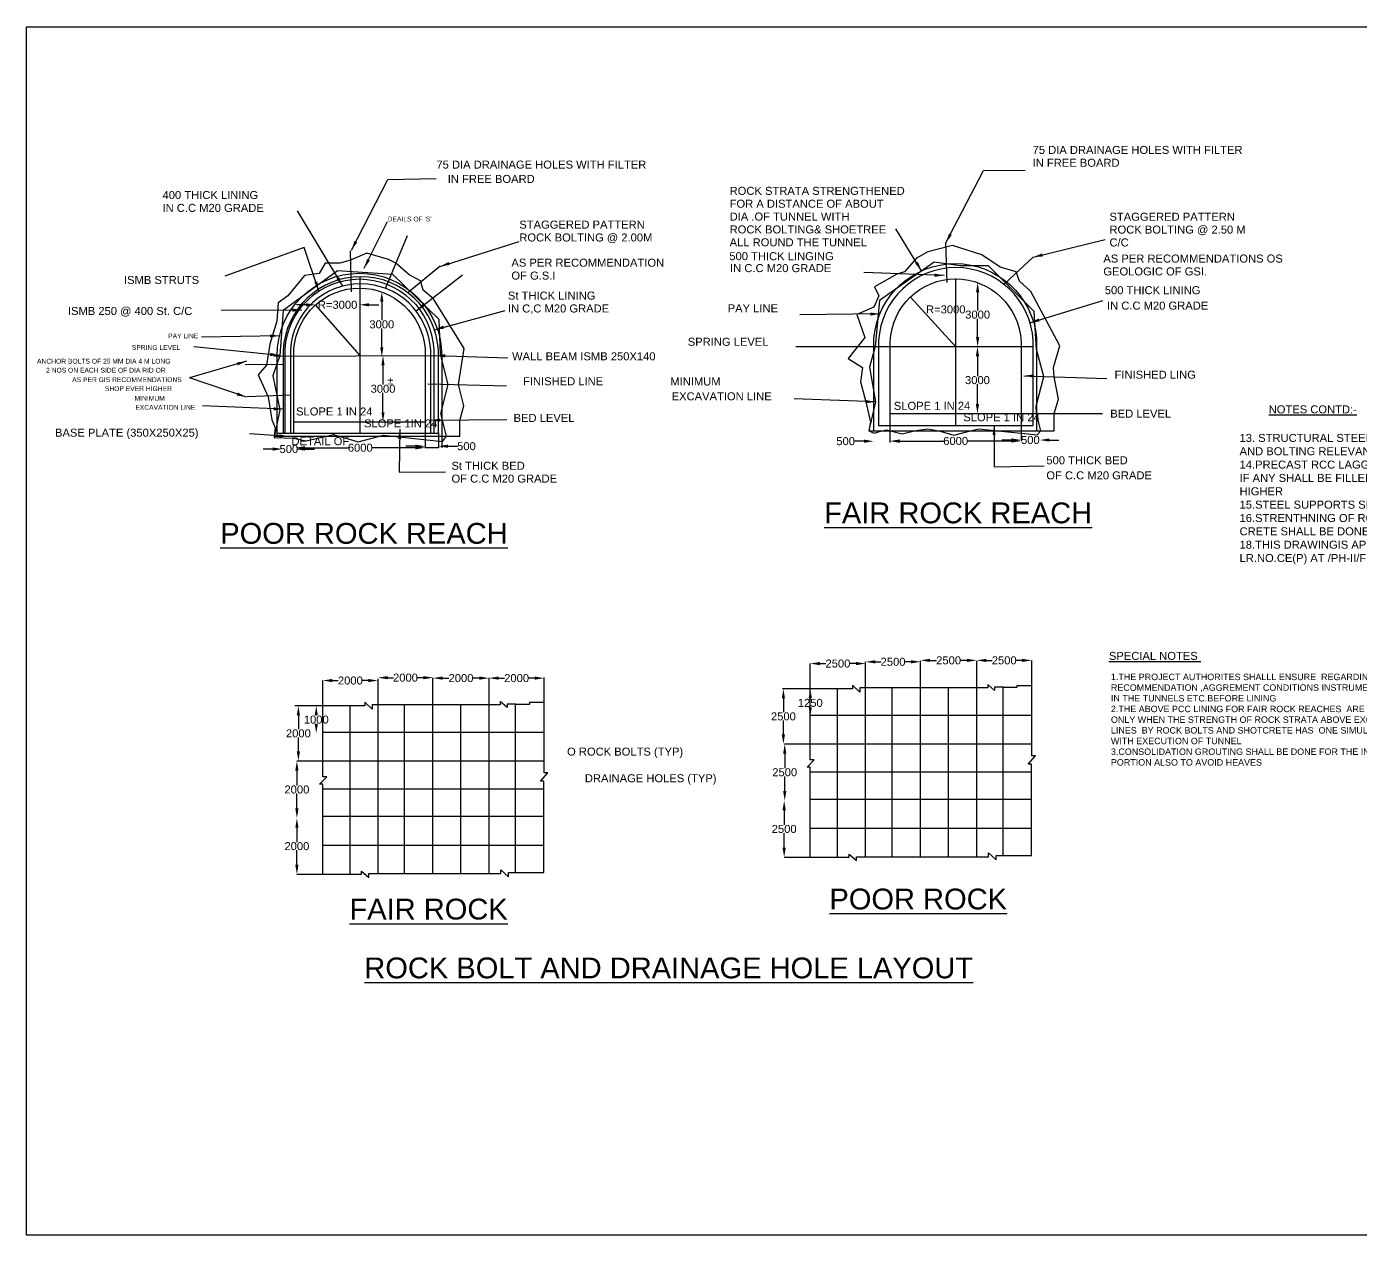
# Model space of a CAD drawing. Header units: millimetres. Extents: x 5124 to 3341855, y 2311 to 45926356.
# Drawn here: x 3333748 to 3337915, y 45922582 to 45926356 of the extents above; entities that cross this region are included whole.
import ezdxf

# ---------------------------------------------------------------- set-up
doc = ezdxf.new("R2010")
doc.units = ezdxf.units.MM
doc.header["$MEASUREMENT"] = 0
for name, color, linetype in [('DIMENSION', 7, 'Continuous'), ('DRAWING', 2, 'Continuous'), ('TEXT', 7, 'Continuous')]:
    doc.layers.add(name, color=color, linetype=linetype)
doc.styles.get("Standard").update_dxf_attribs({"font": 'arial.ttf', "height": 25})
doc.dimstyles.get("Standard").update_dxf_attribs({"dimtxt": 200, "dimasz": 110, "dimexe": 0.18, "dimexo": 0.0625, "dimgap": 0.09, "dimtad": 0, "dimtih": 1, "dimtoh": 1, "dimdec": 0, "dimzin": 0, "dimdsep": 46, "dimtxsty": 'Standard', "dimblk": 'OBLIQUE', "dimcen": 0.09, "dimse1": 1, "dimse2": 1, "dimadec": 0, "dimazin": 0, "dimtfac": 1, "dimtdec": 0, "dimtofl": 0, "dimtmove": 0, "dimatfit": 3, "dimfxl": 1, "dimtolj": 1, "dimtzin": 0, "dimarcsym": 0})

# ---------------------------------------------------------------- blocks, each defined once
blk = doc.blocks.new('*D43')
at = {"layer": 'Defpoints', "color": 0}
for p in [(3334546.9, 45925036.9), (3334546.9, 45925034.4), (3334587.9, 45925035.9)]:
    blk.add_point(p, dxfattribs=at)
at = {"layer": 'DIMENSION', "color": 0, "lineweight": -2}
for p, q in [((3334516.9, 45925036.9), (3334486.9, 45925036.9)), ((3334617.9, 45925036.9), (3334647.9, 45925036.9))]:
    blk.add_line(p, q, dxfattribs=at)
at = {"layer": 'DIMENSION', "color": 0}
for points in [[(3334516.9, 45925041.9), (3334516.9, 45925031.9), (3334546.9, 45925036.9)], [(3334617.9, 45925041.9), (3334617.9, 45925031.9), (3334587.9, 45925036.9)]]:
    blk.add_solid(points, dxfattribs=at)
at = {"layer": 'DIMENSION', "color": 0, "insert": (3334567.4, 45925036.9), "char_height": 25, "attachment_point": 5}
blk.add_mtext('\\A1;500', dxfattribs=at)
blk = doc.blocks.new('*D53')
at = {"layer": 'Defpoints', "color": 0}
for p in [(3334587.9, 45925035.9), (3334993, 45925041), (3334993, 45925041)]:
    blk.add_point(p, dxfattribs=at)
at = {"layer": 'DIMENSION', "color": 0, "lineweight": -2}
for p, q in [((3334617.9, 45925041), (3334753, 45925041)), ((3334963, 45925041), (3334827.9, 45925041))]:
    blk.add_line(p, q, dxfattribs=at)
at = {"layer": 'DIMENSION', "color": 0}
for points in [[(3334617.9, 45925046), (3334617.9, 45925036), (3334587.9, 45925041)], [(3334963, 45925046), (3334963, 45925036), (3334993, 45925041)]]:
    blk.add_solid(points, dxfattribs=at)
at = {"layer": 'DIMENSION', "color": 0, "insert": (3334790.5, 45925041), "char_height": 25, "attachment_point": 5}
blk.add_mtext('\\A1;6000', dxfattribs=at)
blk = doc.blocks.new('_DotBlank')
at = {"color": 0, "linetype": 'ByBlock', "lineweight": -2}
blk.add_line((-0.5, 0), (-1, 0), dxfattribs=at)
blk.add_circle((0, 0), 0.5, dxfattribs=at)
blk = doc.blocks.new('*D54')
at = {"layer": 'Defpoints', "color": 0}
for p in [(3334993, 45925041), (3335034.5, 45925045.7), (3335034.5, 45925041)]:
    blk.add_point(p, dxfattribs=at)
at = {"layer": 'DIMENSION', "color": 0, "lineweight": -2}
for p, q in [((3334963, 45925045.7), (3334933, 45925045.7)), ((3335064.5, 45925045.7), (3335094.5, 45925045.7))]:
    blk.add_line(p, q, dxfattribs=at)
at = {"layer": 'DIMENSION', "color": 0}
for points in [[(3334963, 45925050.7), (3334963, 45925040.7), (3334993, 45925045.7)], [(3335064.5, 45925050.7), (3335064.5, 45925040.7), (3335034.5, 45925045.7)]]:
    blk.add_solid(points, dxfattribs=at)
at = {"layer": 'DIMENSION', "color": 0, "insert": (3335122.2, 45925045.7), "char_height": 25, "attachment_point": 5}
blk.add_mtext('\\A1;500', dxfattribs=at)
blk = doc.blocks.new('*D55')
at = {"layer": 'Defpoints', "color": 0}
for p in [(3334856.6, 45925328.3), (3334861.5, 45925328.3), (3334860.3, 45925122)]:
    blk.add_point(p, dxfattribs=at)
at = {"layer": 'DIMENSION', "color": 0, "lineweight": -2}
for p, q in [((3334861.5, 45925298.3), (3334861.5, 45925238)), ((3334861.5, 45925152), (3334861.5, 45925212.3))]:
    blk.add_line(p, q, dxfattribs=at)
at = {"layer": 'DIMENSION', "color": 0}
for points in [[(3334856.5, 45925298.3), (3334866.5, 45925298.3), (3334861.5, 45925328.3)], [(3334856.5, 45925152), (3334866.5, 45925152), (3334861.5, 45925122)]]:
    blk.add_solid(points, dxfattribs=at)
at = {"layer": 'DIMENSION', "color": 0, "insert": (3334861.5, 45925225.1), "char_height": 25, "attachment_point": 5}
blk.add_mtext('\\A1;3000', dxfattribs=at)
blk = doc.blocks.new('*D56')
at = {"layer": 'Defpoints', "color": 0}
for p in [(3334856.8, 45925527.6), (3334857.8, 45925527.6), (3334860.9, 45925324.7)]:
    blk.add_point(p, dxfattribs=at)
at = {"layer": 'DIMENSION', "color": 0, "lineweight": -2}
for p, q in [((3334857.8, 45925497.6), (3334857.8, 45925439)), ((3334857.8, 45925354.7), (3334857.8, 45925413.3))]:
    blk.add_line(p, q, dxfattribs=at)
at = {"layer": 'DIMENSION', "color": 0}
for points in [[(3334852.8, 45925497.6), (3334862.8, 45925497.6), (3334857.8, 45925527.6)], [(3334852.8, 45925354.7), (3334862.8, 45925354.7), (3334857.8, 45925324.7)]]:
    blk.add_solid(points, dxfattribs=at)
at = {"layer": 'DIMENSION', "color": 0, "insert": (3334857.8, 45925426.2), "char_height": 25, "attachment_point": 5}
blk.add_mtext('\\A1;3000', dxfattribs=at)
blk = doc.blocks.new('*D57')
at = {"layer": 'Defpoints', "color": 0}
for p in [(3334651.1, 45925487.3), (3334788, 45925487.3), (3334788, 45925333.8)]:
    blk.add_point(p, dxfattribs=at)
at = {"layer": 'DIMENSION', "color": 0, "lineweight": -2}
for p, q in [((3334621.1, 45925487.3), (3334591.1, 45925487.3)), ((3334818, 45925487.3), (3334848, 45925487.3))]:
    blk.add_line(p, q, dxfattribs=at)
at = {"layer": 'DIMENSION', "color": 0}
for points in [[(3334621.1, 45925492.3), (3334621.1, 45925482.3), (3334651.1, 45925487.3)], [(3334818, 45925492.3), (3334818, 45925482.3), (3334788, 45925487.3)]]:
    blk.add_solid(points, dxfattribs=at)
at = {"layer": 'DIMENSION', "color": 0, "insert": (3334719.6, 45925487.3), "char_height": 25, "attachment_point": 5}
blk.add_mtext('\\A1;R=3000', dxfattribs=at)
blk = doc.blocks.new('*D58')
at = {"layer": 'Defpoints', "color": 0}
for p in [(3336718.9, 45925356.5), (3336718.9, 45925147.5), (3336718.9, 45925147.5)]:
    blk.add_point(p, dxfattribs=at)
at = {"layer": 'DIMENSION', "color": 0, "lineweight": -2}
for p, q in [((3336718.9, 45925326.5), (3336718.9, 45925264.9)), ((3336718.9, 45925177.5), (3336718.9, 45925239.1))]:
    blk.add_line(p, q, dxfattribs=at)
at = {"layer": 'DIMENSION', "color": 0}
for points in [[(3336713.9, 45925326.5), (3336723.9, 45925326.5), (3336718.9, 45925356.5)], [(3336713.9, 45925177.5), (3336723.9, 45925177.5), (3336718.9, 45925147.5)]]:
    blk.add_solid(points, dxfattribs=at)
at = {"layer": 'DIMENSION', "color": 0, "insert": (3336718.9, 45925252), "char_height": 25, "attachment_point": 5}
blk.add_mtext('\\A1;3000', dxfattribs=at)
blk = doc.blocks.new('*D59')
at = {"layer": 'Defpoints', "color": 0}
for p in [(3336719.5, 45925556.6), (3336719.5, 45925556.6), (3336718.9, 45925356.5)]:
    blk.add_point(p, dxfattribs=at)
at = {"layer": 'DIMENSION', "color": 0, "lineweight": -2}
for p, q in [((3336719.5, 45925526.6), (3336719.5, 45925469.4)), ((3336719.5, 45925386.5), (3336719.5, 45925443.7))]:
    blk.add_line(p, q, dxfattribs=at)
at = {"layer": 'DIMENSION', "color": 0}
for points in [[(3336714.5, 45925526.6), (3336724.5, 45925526.6), (3336719.5, 45925556.6)], [(3336714.5, 45925386.5), (3336724.5, 45925386.5), (3336719.5, 45925356.5)]]:
    blk.add_solid(points, dxfattribs=at)
at = {"layer": 'DIMENSION', "color": 0, "insert": (3336719.5, 45925456.6), "char_height": 25, "attachment_point": 5}
blk.add_mtext('\\A1;3000', dxfattribs=at)
blk = doc.blocks.new('*D60')
at = {"layer": 'Defpoints', "color": 0}
for p in [(3336446.5, 45925057.5), (3336855, 45925062), (3336855, 45925062)]:
    blk.add_point(p, dxfattribs=at)
at = {"layer": 'DIMENSION', "color": 0, "lineweight": -2}
for p, q in [((3336476.5, 45925062), (3336613.3, 45925062)), ((3336825, 45925062), (3336688.2, 45925062))]:
    blk.add_line(p, q, dxfattribs=at)
at = {"layer": 'DIMENSION', "color": 0}
for points in [[(3336476.5, 45925067), (3336476.5, 45925057), (3336446.5, 45925062)], [(3336825, 45925067), (3336825, 45925057), (3336855, 45925062)]]:
    blk.add_solid(points, dxfattribs=at)
at = {"layer": 'DIMENSION', "color": 0, "insert": (3336650.8, 45925062), "char_height": 25, "attachment_point": 5}
blk.add_mtext('\\A1;6000', dxfattribs=at)
blk = doc.blocks.new('*D61')
at = {"layer": 'Defpoints', "color": 0}
for p in [(3336394.7, 45925061.4), (3336394.7, 45925057), (3336446.5, 45925057.5)]:
    blk.add_point(p, dxfattribs=at)
at = {"layer": 'DIMENSION', "color": 0, "lineweight": -2}
for p, q in [((3336364.7, 45925061.4), (3336334.7, 45925061.4)), ((3336476.5, 45925061.4), (3336506.5, 45925061.4))]:
    blk.add_line(p, q, dxfattribs=at)
at = {"layer": 'DIMENSION', "color": 0}
for points in [[(3336364.7, 45925066.4), (3336364.7, 45925056.4), (3336394.7, 45925061.4)], [(3336476.5, 45925066.4), (3336476.5, 45925056.4), (3336446.5, 45925061.4)]]:
    blk.add_solid(points, dxfattribs=at)
at = {"layer": 'DIMENSION', "color": 0, "insert": (3336307, 45925061.4), "char_height": 25, "attachment_point": 5}
blk.add_mtext('\\A1;500', dxfattribs=at)
blk = doc.blocks.new('*D62')
at = {"layer": 'Defpoints', "color": 0}
for p in [(3336855, 45925062), (3336913.4, 45925065.1), (3336913.4, 45925060.3)]:
    blk.add_point(p, dxfattribs=at)
at = {"layer": 'DIMENSION', "color": 0, "lineweight": -2}
for p, q in [((3336825, 45925065.1), (3336795, 45925065.1)), ((3336943.4, 45925065.1), (3336973.4, 45925065.1))]:
    blk.add_line(p, q, dxfattribs=at)
at = {"layer": 'DIMENSION', "color": 0}
for points in [[(3336825, 45925070.1), (3336825, 45925060.1), (3336855, 45925065.1)], [(3336943.4, 45925070.1), (3336943.4, 45925060.1), (3336913.4, 45925065.1)]]:
    blk.add_solid(points, dxfattribs=at)
at = {"layer": 'DIMENSION', "color": 0, "insert": (3336884.2, 45925065.1), "char_height": 25, "attachment_point": 5}
blk.add_mtext('\\A1;500', dxfattribs=at)
blk = doc.blocks.new('*D63')
at = {"layer": 'Defpoints', "color": 0}
for p in [(3336716.5, 45924376), (3336888.5, 45924377), (3336888.5, 45924376)]:
    blk.add_point(p, dxfattribs=at)
at = {"layer": 'DIMENSION', "color": 0, "lineweight": -2}
for p, q in [((3336746.5, 45924377), (3336764.91, 45924377)), ((3336858.5, 45924377), (3336840.09, 45924377))]:
    blk.add_line(p, q, dxfattribs=at)
at = {"layer": 'DIMENSION', "color": 0}
for points in [[(3336746.5, 45924382), (3336746.5, 45924372), (3336716.5, 45924377)], [(3336858.5, 45924382), (3336858.5, 45924372), (3336888.5, 45924377)]]:
    blk.add_solid(points, dxfattribs=at)
at = {"layer": 'DIMENSION', "color": 0, "insert": (3336802.5, 45924377), "char_height": 25, "attachment_point": 5}
blk.add_mtext('\\A1;2500', dxfattribs=at)
blk = doc.blocks.new('*D64')
at = {"layer": 'Defpoints', "color": 0}
for p in [(3336196.5, 45924288), (3336196.5, 45924288), (3336196.5, 45924200.3)]:
    blk.add_point(p, dxfattribs=at)
at = {"layer": 'DIMENSION', "color": 0, "lineweight": -2}
for p, q in [((3336196.5, 45924258), (3336196.5, 45924257)), ((3336196.5, 45924230.3), (3336196.5, 45924231.3))]:
    blk.add_line(p, q, dxfattribs=at)
at = {"layer": 'DIMENSION', "color": 0}
for points in [[(3336191.5, 45924258), (3336201.5, 45924258), (3336196.5, 45924288)], [(3336191.5, 45924230.3), (3336201.5, 45924230.3), (3336196.5, 45924200.3)]]:
    blk.add_solid(points, dxfattribs=at)
at = {"layer": 'DIMENSION', "color": 0, "insert": (3336196.5, 45924244.2), "char_height": 25, "attachment_point": 5}
blk.add_mtext('\\A1;1250', dxfattribs=at)
blk = doc.blocks.new('*D65')
at = {"layer": 'Defpoints', "color": 0}
for p in [(3336109.5, 45924288), (3336112.6, 45924288), (3336116, 45924116)]:
    blk.add_point(p, dxfattribs=at)
at = {"layer": 'DIMENSION', "color": 0, "lineweight": -2}
for p, q in [((3336112.6, 45924258), (3336112.6, 45924214.9)), ((3336112.6, 45924146), (3336112.6, 45924189.1))]:
    blk.add_line(p, q, dxfattribs=at)
at = {"layer": 'DIMENSION', "color": 0}
for points in [[(3336107.6, 45924258), (3336117.6, 45924258), (3336112.6, 45924288)], [(3336107.6, 45924146), (3336117.6, 45924146), (3336112.6, 45924116)]]:
    blk.add_solid(points, dxfattribs=at)
at = {"layer": 'DIMENSION', "color": 0, "insert": (3336112.6, 45924202), "char_height": 25, "attachment_point": 5}
blk.add_mtext('\\A1;2500', dxfattribs=at)
blk = doc.blocks.new('*D66')
at = {"layer": 'Defpoints', "color": 0}
for p in [(3336112.6, 45924116), (3336115, 45923939), (3336116.7, 45923939)]:
    blk.add_point(p, dxfattribs=at)
at = {"layer": 'DIMENSION', "color": 0, "lineweight": -2}
for p, q in [((3336116.7, 45924086), (3336116.7, 45924040.3)), ((3336116.7, 45923969), (3336116.7, 45924014.6))]:
    blk.add_line(p, q, dxfattribs=at)
at = {"layer": 'DIMENSION', "color": 0}
for points in [[(3336111.7, 45924086), (3336121.7, 45924086), (3336116.7, 45924116)], [(3336111.7, 45923969), (3336121.7, 45923969), (3336116.7, 45923939)]]:
    blk.add_solid(points, dxfattribs=at)
at = {"layer": 'DIMENSION', "color": 0, "insert": (3336116.7, 45924027.5), "char_height": 25, "attachment_point": 5}
blk.add_mtext('\\A1;2500', dxfattribs=at)
blk = doc.blocks.new('*D67')
at = {"layer": 'Defpoints', "color": 0}
for p in [(3336115, 45923939), (3336115, 45923762), (3336115, 45923762)]:
    blk.add_point(p, dxfattribs=at)
at = {"layer": 'DIMENSION', "color": 0, "lineweight": -2}
for p, q in [((3336115, 45923909), (3336115, 45923863.3)), ((3336115, 45923792), (3336115, 45923837.6))]:
    blk.add_line(p, q, dxfattribs=at)
at = {"layer": 'DIMENSION', "color": 0}
for points in [[(3336110, 45923909), (3336120, 45923909), (3336115, 45923939)], [(3336110, 45923792), (3336120, 45923792), (3336115, 45923762)]]:
    blk.add_solid(points, dxfattribs=at)
at = {"layer": 'DIMENSION', "color": 0, "insert": (3336115, 45923850.5), "char_height": 25, "attachment_point": 5}
blk.add_mtext('\\A1;2500', dxfattribs=at)
blk = doc.blocks.new('*D68')
at = {"layer": 'Defpoints', "color": 0}
for p in [(3336541, 45924377), (3336541, 45924376), (3336716.5, 45924376)]:
    blk.add_point(p, dxfattribs=at)
at = {"layer": 'DIMENSION', "color": 0, "lineweight": -2}
for p, q in [((3336571, 45924377), (3336591.2, 45924377)), ((3336686.5, 45924377), (3336666.3, 45924377))]:
    blk.add_line(p, q, dxfattribs=at)
at = {"layer": 'DIMENSION', "color": 0}
for points in [[(3336571, 45924382), (3336571, 45924372), (3336541, 45924377)], [(3336686.5, 45924382), (3336686.5, 45924372), (3336716.5, 45924377)]]:
    blk.add_solid(points, dxfattribs=at)
at = {"layer": 'DIMENSION', "color": 0, "insert": (3336628.8, 45924377), "char_height": 25, "attachment_point": 5}
blk.add_mtext('\\A1;2500', dxfattribs=at)
blk = doc.blocks.new('*D69')
at = {"layer": 'Defpoints', "color": 0}
for p in [(3336369.5, 45924372.5), (3336369.5, 45924372.5), (3336541, 45924376)]:
    blk.add_point(p, dxfattribs=at)
at = {"layer": 'DIMENSION', "color": 0, "lineweight": -2}
for p, q in [((3336399.5, 45924372.5), (3336417.66, 45924372.5)), ((3336511, 45924372.5), (3336492.84, 45924372.5))]:
    blk.add_line(p, q, dxfattribs=at)
at = {"layer": 'DIMENSION', "color": 0}
for points in [[(3336399.5, 45924377.5), (3336399.5, 45924367.5), (3336369.5, 45924372.5)], [(3336511, 45924377.5), (3336511, 45924367.5), (3336541, 45924372.5)]]:
    blk.add_solid(points, dxfattribs=at)
at = {"layer": 'DIMENSION', "color": 0, "insert": (3336455.25, 45924372.5), "char_height": 25, "attachment_point": 5}
blk.add_mtext('\\A1;2500', dxfattribs=at)
blk = doc.blocks.new('*D70')
at = {"layer": 'Defpoints', "color": 0}
for p in [(3336196.5, 45924367), (3336196.5, 45924367), (3336369.5, 45924372.5)]:
    blk.add_point(p, dxfattribs=at)
at = {"layer": 'DIMENSION', "color": 0, "lineweight": -2}
for p, q in [((3336226.5, 45924367), (3336245.41, 45924367)), ((3336339.5, 45924367), (3336320.59, 45924367))]:
    blk.add_line(p, q, dxfattribs=at)
at = {"layer": 'DIMENSION', "color": 0}
for points in [[(3336226.5, 45924372), (3336226.5, 45924362), (3336196.5, 45924367)], [(3336339.5, 45924372), (3336339.5, 45924362), (3336369.5, 45924367)]]:
    blk.add_solid(points, dxfattribs=at)
at = {"layer": 'DIMENSION', "color": 0, "insert": (3336283, 45924367), "char_height": 25, "attachment_point": 5}
blk.add_mtext('\\A1;2500', dxfattribs=at)
blk = doc.blocks.new('*D71')
at = {"layer": 'Defpoints', "color": 0}
for p in [(3334592, 45923884.5), (3334592.5, 45923709), (3334592.5, 45923709)]:
    blk.add_point(p, dxfattribs=at)
at = {"layer": 'DIMENSION', "color": 0, "lineweight": -2}
for p, q in [((3334592.5, 45923854.5), (3334592.5, 45923809.6)), ((3334592.5, 45923739), (3334592.5, 45923783.9))]:
    blk.add_line(p, q, dxfattribs=at)
at = {"layer": 'DIMENSION', "color": 0}
for points in [[(3334587.5, 45923854.5), (3334597.5, 45923854.5), (3334592.5, 45923884.5)], [(3334587.5, 45923739), (3334597.5, 45923739), (3334592.5, 45923709)]]:
    blk.add_solid(points, dxfattribs=at)
at = {"layer": 'DIMENSION', "color": 0, "insert": (3334592.5, 45923796.7), "char_height": 25, "attachment_point": 5}
blk.add_mtext('\\A1;2000', dxfattribs=at)
blk = doc.blocks.new('*D72')
at = {"layer": 'Defpoints', "color": 0}
for p in [(3334592.5, 45924063), (3334592.5, 45924063), (3334592, 45923884.5)]:
    blk.add_point(p, dxfattribs=at)
at = {"layer": 'DIMENSION', "color": 0, "lineweight": -2}
for p, q in [((3334592.5, 45924033), (3334592.5, 45923986.6)), ((3334592.5, 45923914.5), (3334592.5, 45923960.9))]:
    blk.add_line(p, q, dxfattribs=at)
at = {"layer": 'DIMENSION', "color": 0}
for points in [[(3334587.5, 45924033), (3334597.5, 45924033), (3334592.5, 45924063)], [(3334587.5, 45923914.5), (3334597.5, 45923914.5), (3334592.5, 45923884.5)]]:
    blk.add_solid(points, dxfattribs=at)
at = {"layer": 'DIMENSION', "color": 0, "insert": (3334592.5, 45923973.7), "char_height": 25, "attachment_point": 5}
blk.add_mtext('\\A1;2000', dxfattribs=at)
blk = doc.blocks.new('*D73')
at = {"layer": 'Defpoints', "color": 0}
for p in [(3334586, 45924235), (3334597.1, 45924235), (3334592.5, 45924063)]:
    blk.add_point(p, dxfattribs=at)
at = {"layer": 'DIMENSION', "color": 0, "lineweight": -2}
for p, q in [((3334597.1, 45924205), (3334597.1, 45924161.9)), ((3334597.1, 45924093), (3334597.1, 45924136.1))]:
    blk.add_line(p, q, dxfattribs=at)
at = {"layer": 'DIMENSION', "color": 0}
for points in [[(3334592.1, 45924205), (3334602.1, 45924205), (3334597.1, 45924235)], [(3334592.1, 45924093), (3334602.1, 45924093), (3334597.1, 45924063)]]:
    blk.add_solid(points, dxfattribs=at)
at = {"layer": 'DIMENSION', "color": 0, "insert": (3334597.1, 45924149), "char_height": 25, "attachment_point": 5}
blk.add_mtext('\\A1;2000', dxfattribs=at)
blk = doc.blocks.new('*D74')
at = {"layer": 'Defpoints', "color": 0}
for p in [(3334653, 45924235), (3334653, 45924235), (3334653, 45924148.9)]:
    blk.add_point(p, dxfattribs=at)
at = {"layer": 'DIMENSION', "color": 0, "lineweight": -2}
for p, q in [((3334653, 45924205), (3334653, 45924204.8)), ((3334653, 45924178.9), (3334653, 45924179.1))]:
    blk.add_line(p, q, dxfattribs=at)
at = {"layer": 'DIMENSION', "color": 0}
for points in [[(3334648, 45924205), (3334658, 45924205), (3334653, 45924235)], [(3334648, 45924178.9), (3334658, 45924178.9), (3334653, 45924148.9)]]:
    blk.add_solid(points, dxfattribs=at)
at = {"layer": 'DIMENSION', "color": 0, "insert": (3334653, 45924191.9), "char_height": 25, "attachment_point": 5}
blk.add_mtext('\\A1;1000', dxfattribs=at)
blk = doc.blocks.new('*D75')
at = {"layer": 'Defpoints', "color": 0}
for p in [(3334673, 45924314), (3334846, 45924314), (3334846, 45924314)]:
    blk.add_point(p, dxfattribs=at)
at = {"layer": 'DIMENSION', "color": 0, "lineweight": -2}
for p, q in [((3334703, 45924314), (3334721.91, 45924314)), ((3334816, 45924314), (3334797.09, 45924314))]:
    blk.add_line(p, q, dxfattribs=at)
at = {"layer": 'DIMENSION', "color": 0}
for points in [[(3334703, 45924319), (3334703, 45924309), (3334673, 45924314)], [(3334816, 45924319), (3334816, 45924309), (3334846, 45924314)]]:
    blk.add_solid(points, dxfattribs=at)
at = {"layer": 'DIMENSION', "color": 0, "insert": (3334759.5, 45924314), "char_height": 25, "attachment_point": 5}
blk.add_mtext('\\A1;2000', dxfattribs=at)
blk = doc.blocks.new('*D76')
at = {"layer": 'Defpoints', "color": 0}
for p in [(3334846, 45924319.5), (3335017.5, 45924323), (3335017.5, 45924323)]:
    blk.add_point(p, dxfattribs=at)
at = {"layer": 'DIMENSION', "color": 0, "lineweight": -2}
for p, q in [((3334876, 45924323), (3334894.16, 45924323)), ((3334987.5, 45924323), (3334969.34, 45924323))]:
    blk.add_line(p, q, dxfattribs=at)
at = {"layer": 'DIMENSION', "color": 0}
for points in [[(3334876, 45924328), (3334876, 45924318), (3334846, 45924323)], [(3334987.5, 45924328), (3334987.5, 45924318), (3335017.5, 45924323)]]:
    blk.add_solid(points, dxfattribs=at)
at = {"layer": 'DIMENSION', "color": 0, "insert": (3334931.75, 45924323), "char_height": 25, "attachment_point": 5}
blk.add_mtext('\\A1;2000', dxfattribs=at)
blk = doc.blocks.new('*D77')
at = {"layer": 'Defpoints', "color": 0}
for p in [(3335017.5, 45924323), (3335193, 45924323), (3335193, 45924321.6)]:
    blk.add_point(p, dxfattribs=at)
at = {"layer": 'DIMENSION', "color": 0, "lineweight": -2}
for p, q in [((3335047.5, 45924321.6), (3335067.7, 45924321.6)), ((3335163, 45924321.6), (3335142.8, 45924321.6))]:
    blk.add_line(p, q, dxfattribs=at)
at = {"layer": 'DIMENSION', "color": 0}
for points in [[(3335047.5, 45924326.6), (3335047.5, 45924316.6), (3335017.5, 45924321.6)], [(3335163, 45924326.6), (3335163, 45924316.6), (3335193, 45924321.6)]]:
    blk.add_solid(points, dxfattribs=at)
at = {"layer": 'DIMENSION', "color": 0, "insert": (3335105.2, 45924321.6), "char_height": 25, "attachment_point": 5}
blk.add_mtext('\\A1;2000', dxfattribs=at)
blk = doc.blocks.new('*D78')
at = {"layer": 'Defpoints', "color": 0}
for p in [(3335193, 45924321.6), (3335365, 45924321.6), (3335365, 45924321.6)]:
    blk.add_point(p, dxfattribs=at)
at = {"layer": 'DIMENSION', "color": 0, "lineweight": -2}
for p, q in [((3335223, 45924321.6), (3335241.4, 45924321.6)), ((3335335, 45924321.6), (3335316.6, 45924321.6))]:
    blk.add_line(p, q, dxfattribs=at)
at = {"layer": 'DIMENSION', "color": 0}
for points in [[(3335223, 45924326.6), (3335223, 45924316.6), (3335193, 45924321.6)], [(3335335, 45924326.6), (3335335, 45924316.6), (3335365, 45924321.6)]]:
    blk.add_solid(points, dxfattribs=at)
at = {"layer": 'DIMENSION', "color": 0, "insert": (3335279, 45924321.6), "char_height": 25, "attachment_point": 5}
blk.add_mtext('\\A1;2000', dxfattribs=at)

msp = doc.modelspace()

# ---------------------------------------------------------------- linework, layer by layer
at = {"layer": 'DRAWING', "color": 0}
msp.add_lwpolyline([(3341836.3, 45922581.6), (3333748.1, 45922581.6), (3333748.1, 45926355.8), (3341836.3, 45926355.8)], close=True, dxfattribs=at)
for points in [[(3334869.5, 45925538.7), (3334938.3, 45925703.6)], [(3334762.9, 45925527.6), (3334759.5, 45925655.5)], [(3336959, 45925094), (3336959, 45925147.5), (3336972, 45925193), (3336958.5, 45925262.5), (3336957, 45925291.5), (3336976.5, 45925359), (3336886, 45925528.5), (3336850, 45925561), (3336840, 45925590), (3336789.5, 45925605), (3336733, 45925643), (3336641, 45925672.5), (3336563.5, 45925653), (3336528, 45925632.5), (3336490.5, 45925590.5), (3336467, 45925583.5), (3336397.5, 45925543.5), (3336410.5, 45925515.5), (3336395.5, 45925479.5), (3336342, 45925457.5), (3336367.5, 45925385), (3336314.5, 45925319.5), (3336359.5, 45925291.5), (3336354, 45925247), (3336370, 45925184), (3336385, 45925121), (3336380, 45925094), (3336385, 45925094)], [(3336624, 45925556.5), (3336620.5, 45925681)], [(3335102, 45925076), (3335102, 45925126.5), (3335114.5, 45925171.5), (3335097, 45925238.5), (3335115.5, 45925350.5), (3335019, 45925505.5), (3334987, 45925533.5), (3334979, 45925562.5), (3334943, 45925580.5), (3334901.5, 45925617.5), (3334879, 45925629), (3334811, 45925649), (3334759.5, 45925626.5), (3334726.5, 45925617), (3334681, 45925617), (3334662, 45925585.5), (3334616, 45925579), (3334564.5, 45925515), (3334533.5, 45925493.5), (3334529.5, 45925436.5), (3334507.5, 45925364.5), (3334497.5, 45925299), (3334471.5, 45925269), (3334502.5, 45925199.5), (3334514, 45925128.5), (3334525, 45925103), (3334521.5, 45925076), (3334521, 45925073.5), (3334581, 45925071), (3334621, 45925062.5), (3334706.5, 45925082), (3334784, 45925059.5), (3334863.5, 45925080), (3335047, 45925061), (3335059.5, 45925077), (3335042, 45925148), (3335065.5, 45925238), (3335041.5, 45925333), (3335037.5, 45925441.5), (3334892.5, 45925582), (3334719, 45925593.5), (3334550, 45925470), (3334539, 45925329.5), (3334517.5, 45925266), (3334539.5, 45925159.5), (3334521, 45925073.5)], [(3334939, 45925525.4), (3335039.9, 45925609.5)], [(3336380, 45925094), (3336396, 45925087), (3336420, 45925094), (3336434.5, 45925096.5), (3336484, 45925084), (3336526.5, 45925094.5), (3336564, 45925100.5), (3336598, 45925094), (3336645.5, 45925080), (3336697.5, 45925094), (3336722, 45925100.5), (3336905, 45925081), (3336917, 45925093.5), (3336903.5, 45925147.5), (3336902.5, 45925171), (3336926.5, 45925263.5), (3336903, 45925347.5), (3336896, 45925466), (3336753, 45925609), (3336665, 45925609.5), (3336583.5, 45925621), (3336413, 45925500.5), (3336399.5, 45925357.5), (3336381.5, 45925293), (3336400, 45925184), (3336380, 45925094.5)], [(3336802.5, 45925551.5), (3336893, 45925636)], [(3334790.5, 45925087), (3334790.5, 45925575)], [(3336651, 45925110.5), (3336651, 45925569)], [(3334790.5, 45925328.7), (3334651.1, 45925487.3)], [(3336509.3, 45925511.6), (3336651, 45925356.5)], [(3334520, 45925327), (3335034.5, 45925328.7)], [(3334530.5, 45925076), (3334530.5, 45925328.5)], [(3334549.5, 45925345), (3334549.5, 45925087)], [(3336893, 45925356.5), (3336151.5, 45925356.5)], [(3334549.5, 45925300.6), (3334430.6, 45925299.9)], [(3335002, 45925240.9), (3335247.2, 45925234.8)], [(3334572.5, 45925205.6), (3334436.7, 45925199.5)], [(3334583.5, 45925122), (3334994, 45925122)], [(3336446.5, 45925147.5), (3337109.5, 45925147.5)], [(3335102, 45925076), (3334521, 45925076)], [(3335034.5, 45925087.5), (3335034.5, 45925041), (3334992.5, 45925041)], [(3336385, 45925094), (3336959, 45925094)], [(3336116, 45923762), (3336318, 45923762), (3336318, 45923771.5), (3336340.5, 45923752), (3336340.5, 45923764), (3336753, 45923764), (3336753, 45923776), (3336777, 45923754.5), (3336777, 45923767.5), (3336888, 45923767.5), (3336888, 45924052.5), (3336877.5, 45924052.5), (3336900, 45924078.5), (3336888.5, 45924078.5), (3336888.5, 45924377)], [(3336196.5, 45923762), (3336196.5, 45924043.5), (3336186.5, 45924043.5), (3336209, 45924066.5), (3336196.5, 45924066.5), (3336196.5, 45924367)], [(3336369.5, 45923763.5), (3336369.5, 45924372.5)], [(3336541, 45923763.5), (3336541, 45924376)], [(3336716.5, 45923766), (3336716.5, 45924376)], [(3334592.5, 45923709), (3334794.5, 45923709), (3334794.5, 45923718.5), (3334817, 45923699), (3334817, 45923711), (3335229.5, 45923711), (3335229.5, 45923723), (3335253.5, 45923701.5), (3335253.5, 45923714.5), (3335364.5, 45923714.5), (3335364.5, 45923999.5), (3335354, 45923999.5), (3335376.5, 45924025.5), (3335365, 45924025.5), (3335365, 45924324)], [(3334846, 45923710.5), (3334846, 45924319.5)], [(3335017.5, 45923710.5), (3335017.5, 45924323)], [(3335193, 45923713), (3335193, 45924323)], [(3334673, 45923709), (3334673, 45923990.5), (3334663, 45923990.5), (3334685.5, 45924013.5), (3334673, 45924013.5), (3334673, 45924314)], [(3336799.5, 45924293.5), (3336772.5, 45924293.5), (3336772.5, 45924282.5), (3336751.5, 45924301.5), (3336751.5, 45924291), (3336351.5, 45924291), (3336351.5, 45924278), (3336328, 45924299.5), (3336328, 45924288), (3336109.5, 45924288)], [(3336281, 45924287.5), (3336281, 45923762)], [(3336452.5, 45923764.5), (3336452.5, 45924292)], [(3336628.5, 45923764), (3336628.5, 45924291.5)], [(3336799.5, 45923767.5), (3336799.5, 45924293.5), (3336843.5, 45924293.5), (3336843.5, 45924299), (3336889, 45924299)], [(3335276, 45924240.5), (3335249, 45924240.5), (3335249, 45924229.5), (3335228, 45924248.5), (3335228, 45924238), (3334828, 45924238), (3334828, 45924225), (3334804.5, 45924246.5), (3334804.5, 45924235), (3334586, 45924235)], [(3334757.5, 45924234.5), (3334757.5, 45923709)], [(3334929, 45923711.5), (3334929, 45924239)], [(3335105, 45923711), (3335105, 45924238.5)], [(3335276, 45923714.5), (3335276, 45924240.5), (3335320, 45924240.5), (3335320, 45924246), (3335365.5, 45924246)], [(3336197, 45924206), (3336888.5, 45924206)], [(3334673.5, 45924153), (3335365, 45924153)], [(3336116, 45924116), (3336888.5, 45924116)], [(3334592.5, 45924063), (3335365, 45924063)], [(3336196.5, 45924028.5), (3336888, 45924028.5)], [(3334673, 45923975.5), (3335364.5, 45923975.5)], [(3336888, 45923942.5), (3336196.5, 45923942.5)], [(3335364.5, 45923889.5), (3334673, 45923889.5)], [(3336196.5, 45923853), (3336888, 45923853)], [(3334673, 45923800), (3335364.5, 45923800)]]:
    msp.add_lwpolyline(points, dxfattribs=at)
for points in [[(3336395.5, 45925094), (3336395.5, 45925384, -0.913386), (3336903.5, 45925384), (3336903.5, 45925094)], [(3334530.5, 45925328.5, -1), (3335045, 45925328.5), (3335045, 45925040.5)], [(3334530.5, 45925087), (3335034.5, 45925087), (3335034.5, 45925345, 0.948454), (3334549.5, 45925345, -0.023243)], [(3334556, 45925087), (3334556, 45925348.5, -0.946121), (3335020, 45925348.5), (3335020, 45925086.5)], [(3336410, 45925110.5), (3336893, 45925110.5), (3336893, 45925375.5, 0.944099), (3336410, 45925375.5), (3336410, 45925110.5)], [(3336446.5, 45925057.5), (3336446.5, 45925372, -0.962056), (3336855, 45925372), (3336855, 45925062)], [(3335010.5, 45925087.5), (3335010.5, 45925347, 0.940639), (3334572.5, 45925347), (3334572.5, 45925086.5)], [(3334583, 45925087), (3334583, 45925350.5, -0.921951), (3334993, 45925350.5), (3334993, 45925041)]]:
    msp.add_lwpolyline(points, format="xyb", dxfattribs=at)

# ---------------------------------------------------------------- texts
for s, p in [('%%UNOTES CONTD:-', (3337628.9, 45925148.3)), ('%%USPECIAL NOTES ', (3337129.7, 45924378.5))]:
    msp.add_text(s, height=25, dxfattribs=at).set_placement(p)
at = {"layer": 'DRAWING', "color": 0, "insert": (3337537.9, 45925084.2), "char_height": 25, "attachment_point": 1}
msp.add_mtext_dynamic_manual_height_columns('\\A1;13. STRUCTURAL STEEL FOR SUPPORTS SHALL CONFORM TO IS 2062.IN RESPECT OF WELDING AND BOLTING RELEVANT CODES SHALL BE FOLLOWED \\P14.PRECAST RCC LAGGING OF CCM20 SHALL BE PLACED OVER STEEL SUPPORTS AND CAVITY IF ANY SHALL BE FILLED WITH CCM20 GROUTING OR AS PER AGREEMNET  WHICH EVER IS HIGHER \\P15.STEEL SUPPORTS SHALL BE PROVIDED SIMULTANEOUSLY WITH EXCAVATION \\P16.STRENTHNING OF ROCK STRATA ABOVE EXCAVTION LINES BY ROCK BOLTING AND SHOT CRETE SHALL BE DONE AS PER RECOMMENDATIONS OF GEOLOGIST FO GSI.\\P18.THIS DRAWINGIS APPROVED BASED ON THE DATE A FURNISHED  BY THE CE(p)ATP LR.NO.CE(P) AT /PH-II/F.P13/DEE/4/AEE6//101/81/CE DATED :20-03-2017.', width=1662.599, gutter_width=125, heights=[0], dxfattribs=at)
at = {"layer": 'DRAWING', "color": 0, "insert": (3337135.9, 45924335.3), "char_height": 20, "width": 968.928, "attachment_point": 1}
msp.add_mtext('1.THE PROJECT AUTHORITES SHALLL ENSURE  REGARDING GSI RECOMMENDATION ,AGGREMENT CONDITIONS INSTRUMENTATIONS IN THE TUNNELS ETC.BEFORE LINING  \\P2.THE ABOVE PCC LINING FOR FAIR ROCK REACHES  ARE APPLICABLE ONLY WHEN THE STRENGTH OF ROCK STRATA ABOVE EXCAVATIONS LINES  BY ROCK BOLTS AND SHOTCRETE HAS  ONE SIMULTANEOUSLY WITH EXECUTION OF TUNNEL  \\P3.CONSOLIDATION GROUTING SHALL BE DONE FOR THE INVERT PORTION ALSO TO AVOID HEAVES ', dxfattribs=at)
at = {"layer": 'TEXT', "color": 0}
for s, height, p in [('75 DIA DRAINAGE HOLES WITH FILTER ', 25, (3336891.3, 45925958.5)), ('IN FREE BOARD  ', 25, (3336891.3, 45925918.4)), ('75 DIA DRAINAGE HOLES WITH FILTER', 25, (3335028.4, 45925912.7)), ('IN FREE BOARD', 25, (3335063.9, 45925867.9)), ('400 THICK LINING ', 25, (3334172.7, 45925817.7)), ('ROCK STRATA STRENGTHENED', 25, (3335944.6, 45925830.7)), ('FOR A DISTANCE OF ABOUT ', 25, (3335944.6, 45925790.5)), ('IN C.C M20 GRADE', 25, (3334172.7, 45925777.5)), ('DIA .OF TUNNEL WITH ', 25, (3335944.6, 45925750.4)), ('STAGGERED PATTERN ', 25, (3337131.4, 45925749.9)), ("DEAILS OF 'S'", 15, (3334876, 45925747.7)), ('STAGGERED PATTERN ', 25, (3335287.4, 45925725.3)), ('ROCK BOLTING& SHOETREE', 25, (3335944.6, 45925710.2)), ('ROCK BOLTING @ 2.50 M', 25, (3337131.4, 45925709.7)), ('ROCK BOLTING @ 2.00M', 25, (3335287.4, 45925685.1)), ('ALL ROUND THE TUNNEL', 25, (3335944.6, 45925670)), ('C/C ', 25, (3337131.4, 45925669.6)), ('500 THICK LINGING ', 25, (3335943.7, 45925626.7)), ('AS PER RECOMMENDATION ', 25, (3335262.7, 45925606.3)), ('IN C.C M20 GRADE', 25, (3335946, 45925589.4)), ('AS PER RECOMMENDATIONS OS ', 25, (3337112.3, 45925619.3)), ('ISMB STRUTS', 25, (3334052.3, 45925552.4)), ('OF G.S.I', 25, (3335262.7, 45925566.1)), ('GEOLOGIC OF GSI.', 25, (3337112.3, 45925579.1)), ('St THICK LINING ', 25, (3335251.8, 45925503.6)), ('500 THICK LINING', 25, (3337116.8, 45925520.5)), ('IN C,C M20 GRADE', 25, (3335251.8, 45925463.4)), ('PAY LINE', 25, (3335938.5, 45925464)), ('R=3000', 25, (3336558.2, 45925460.5)), ('IN C.C M20 GRADE', 25, (3337123.8, 45925472.3)), ('ISMB 250 @ 400 St. C/C', 25, (3333877, 45925455.6)), ('SPRING LEVEL', 15, (3334076.8, 45925346.4)), ('PAY LINE', 15, (3334190.1, 45925382.6)), ('SPRING LEVEL', 25, (3335813.8, 45925359.4)), ('ANCHOR BOLTS OF 25 MM DIA 4 M LONG', 15, (3333780.6, 45925303.7)), ('WALL BEAM ISMB 250X140', 25, (3335264.7, 45925314)), ('2 NOS ON EACH SIDE OF DIA RID OR', 15, (3333808.8, 45925275.6)), ('FINISHED LING', 25, (3337147.3, 45925256.6)), ('AS PER GIS RECOMMENDATIONS', 15, (3333890.4, 45925246)), ('SHOP EVER HIGHER ', 15, (3333992.5, 45925218)), ('FINISHED LINE', 25, (3335299.1, 45925236.1)), ('MINIMUM', 25, (3335759.3, 45925235.4)), ('MINIMUM', 15, (3334085.4, 45925187.8)), ('EXCAVATION LINE', 25, (3335763.5, 45925189.1)), ('EXCAVATION LINE', 15, (3334087.7, 45925159.6)), ('SLOPE 1 IN 24', 25, (3334589.9, 45925141.8)), ('SLOPE 1 IN 24', 25, (3336457.6, 45925159.4)), ('BED LEVEL', 25, (3337133.8, 45925135)), ('SLOPE 1IN 24', 25, (3334802.2, 45925104.6)), ('BED LEVEL', 25, (3335269.5, 45925121.6)), ('SLOPE 1 IN 24', 25, (3336674.7, 45925123.7)), ('BASE PLATE (350X250X25)', 25, (3333836.7, 45925075.5)), ('DETAIL OF ', 25, (3334575.5, 45925049)), ('St THICK BED ', 25, (3335075.5, 45924972.2)), ('500 THICK BED', 25, (3336934.2, 45924989.3)), ('OF C.C M20 GRADE', 25, (3335075.5, 45924932.1)), ('OF C.C M20 GRADE', 25, (3336934.2, 45924942.3)), ('%%UFAIR ROCK REACH', 65, (3336239.9, 45924805.1)), ('%%UPOOR ROCK REACH', 65, (3334353.1, 45924741.1)), ('O ROCK BOLTS (TYP)', 25, (3335436.6, 45924079.6)), ('DRAINAGE HOLES (TYP)', 25, (3335492.3, 45923996.4)), ('%%UPOOR ROCK', 65, (3336256.4, 45923599.3)), ('%%UFAIR ROCK', 65, (3334756.8, 45923567.8)), ('%%UROCK BOLT AND DRAINAGE HOLE LAYOUT', 65, (3334803.2, 45923384.1))]:
    msp.add_text(s, height=height, dxfattribs=at).set_placement(p)
at = {"layer": 'TEXT', "color": 0, "insert": (3334874.6, 45925263.5), "char_height": 25, "attachment_point": 1}
msp.add_mtext_dynamic_manual_height_columns('%%P', width=3.294, gutter_width=125, heights=[0], dxfattribs=at)

# ---------------------------------------------------------------- dimensions: what is measured, and where the dimension line sits
at = {"layer": 'DIMENSION', "color": 0}
for base, p1, p2, text, picture, middle in [((3334857.8, 45925527.6), (3334860.9, 45925324.7), (3334856.8, 45925527.6), '3000', '*D56', (3334857.8, 45925426.2)), ((3336719.5, 45925556.6), (3336718.9, 45925356.5), (3336719.5, 45925556.6), '3000', '*D59', (3336719.5, 45925456.6)), ((3334861.5, 45925328.3), (3334860.3, 45925122), (3334856.6, 45925328.3), '3000', '*D55', (3334861.5, 45925225.1)), ((3336718.9, 45925147.5), (3336718.9, 45925356.5), (3336718.9, 45925147.5), '3000', '*D58', (3336718.9, 45925252)), ((3336112.6, 45924288), (3336116, 45924116), (3336109.5, 45924288), '2500', '*D65', (3336112.6, 45924202)), ((3336196.5, 45924288), (3336196.5, 45924200.3), (3336196.5, 45924288), '1250', '*D64', (3336196.5, 45924244.2)), ((3334597.1, 45924235), (3334592.5, 45924063), (3334586, 45924235), '2000', '*D73', (3334597.1, 45924149)), ((3334653, 45924235), (3334653, 45924148.9), (3334653, 45924235), '1000', '*D74', (3334653, 45924191.9)), ((3336116.7, 45923939), (3336112.6, 45924116), (3336115, 45923939), '2500', '*D66', (3336116.7, 45924027.5)), ((3334592.5, 45924063), (3334592, 45923884.5), (3334592.5, 45924063), '2000', '*D72', (3334592.5, 45923973.7)), ((3336115, 45923762), (3336115, 45923939), (3336115, 45923762), '2500', '*D67', (3336115, 45923850.5)), ((3334592.5, 45923709), (3334592, 45923884.5), (3334592.5, 45923709), '2000', '*D71', (3334592.5, 45923796.7))]:
    dim = msp.add_linear_dim(base=base, p1=p1, p2=p2, angle=90, text=text, dimstyle='Standard', override={"dimtxt": 25, "dimasz": 30, "dimblk1": 'DotBlank', "dimarcsym": 1}, dxfattribs=at)
    dim.commit()
    dim.dimension.update_dxf_attribs({"geometry": picture, "text_midpoint": middle})
for base, p1, p2, text, picture, middle in [((3334788, 45925487.3), (3334651.1, 45925487.3), (3334788, 45925333.8), 'R=3000', '*D57', (3334719.6, 45925487.3)), ((3336394.7, 45925061.4), (3336446.5, 45925057.5), (3336394.7, 45925057), '500', '*D61', (3336307, 45925061.4)), ((3336855, 45925062), (3336446.5, 45925057.5), (3336855, 45925062), '6000', '*D60', (3336650.8, 45925062)), ((3336913.4, 45925065.1), (3336855, 45925062), (3336913.4, 45925060.3), '500', '*D62', (3336884.2, 45925065.1)), ((3334993, 45925041), (3334587.9, 45925035.9), (3334993, 45925041), '6000', '*D53', (3334790.5, 45925041)), ((3335034.5, 45925045.7), (3334993, 45925041), (3335034.5, 45925041), '500', '*D54', (3335122.2, 45925045.7)), ((3336196.5, 45924367), (3336369.5, 45924372.5), (3336196.5, 45924367), '2500', '*D70', (3336283, 45924367)), ((3336369.5, 45924372.5), (3336541, 45924376), (3336369.5, 45924372.5), '2500', '*D69', (3336455.2, 45924372.5)), ((3336541, 45924377), (3336716.5, 45924376), (3336541, 45924376), '2500', '*D68', (3336628.8, 45924377)), ((3336888.5, 45924377), (3336716.5, 45924376), (3336888.5, 45924376), '2500', '*D63', (3336802.5, 45924377)), ((3334846, 45924314), (3334673, 45924314), (3334846, 45924314), '2000', '*D75', (3334759.5, 45924314)), ((3335017.5, 45924323), (3334846, 45924319.5), (3335017.5, 45924323), '2000', '*D76', (3334931.8, 45924323)), ((3335193, 45924321.6), (3335017.5, 45924323), (3335193, 45924323), '2000', '*D77', (3335105.2, 45924321.6)), ((3335365, 45924321.6), (3335193, 45924321.6), (3335365, 45924321.6), '2000', '*D78', (3335279, 45924321.6))]:
    dim = msp.add_linear_dim(base=base, p1=p1, p2=p2, text=text, dimstyle='Standard', override={"dimtxt": 25, "dimasz": 30, "dimblk1": 'DotBlank', "dimarcsym": 1}, dxfattribs=at)
    dim.commit()
    dim.dimension.update_dxf_attribs({"geometry": picture, "text_midpoint": middle})
dim = msp.add_linear_dim(base=(3334546.9, 45925036.9), p1=(3334587.9, 45925035.9), p2=(3334546.9, 45925034.4), text='500', dimstyle='Standard', override={"dimasz": 30, "dimsah": 1, "dimarcsym": 1}, dxfattribs=at)
dim.commit()
dim.dimension.update_dxf_attribs({"geometry": '*D43', "text_midpoint": (3334567.4, 45925036.9), "dimtype": 160})

# ---------------------------------------------------------------- leaders
for points in [[(3336620.5, 45925681), (3336738.1, 45925906.6), (3336867.9, 45925907.8)], [(3334763, 45925658.2), (3334876.8, 45925878.8), (3335027.6, 45925881.5)], [(3334735.5, 45925545.7), (3334594.5, 45925780.4)], [(3334802.8, 45925601.4), (3334876, 45925747.7)], [(3336544.3, 45925593.3), (3336463.9, 45925724.6)], [(3336893, 45925636), (3337117.6, 45925691)], [(3334661.2, 45925530.3), (3334614.8, 45925666), (3334367.6, 45925577.2)], [(3335039.7, 45925607.4), (3335287.4, 45925685.1)], [(3334964.9, 45925468.1), (3335110, 45925581.1)], [(3336614.7, 45925578.8), (3336364, 45925588.2)], [(3336883.1, 45925431.4), (3337111, 45925501)], [(3334608.3, 45925470.9), (3334356, 45925469.1)], [(3335022.1, 45925409.7), (3335243.3, 45925469.8)], [(3336414, 45925458.8), (3336164.4, 45925456.2)], [(3334538.1, 45925390.6), (3334294.2, 45925386.8)], [(3334539, 45925329.5), (3334270.6, 45925356.3)], [(3335026.6, 45925328.9), (3335251.8, 45925322.2)], [(3334435, 45925311), (3334257.4, 45925259.4)], [(3334435, 45925199.2), (3334257.4, 45925259.4)], [(3336864.1, 45925265.9), (3337123.2, 45925257)], [(3336400, 45925184), (3336146.7, 45925194.2)], [(3334549.5, 45925161.4), (3334297.6, 45925171.5)], [(3335010.5, 45925126.8), (3335248.2, 45925129.2)], [(3336770.7, 45925110.5), (3336771.1, 45924981.4), (3336927.6, 45924984.2)], [(3334567.7, 45925076), (3334444.2, 45925084.9)], [(3334913.9, 45925098.5), (3334912.1, 45924964.7), (3335056.4, 45924965.6)]]:
    msp.add_leader(points, dimstyle='Standard', override={"dimtxt": 25, "dimasz": 30, "dimgap": 0.09, "dimtad": 0, "dimarcsym": 1}, dxfattribs=at)

doc.saveas('drawing.dxf')
